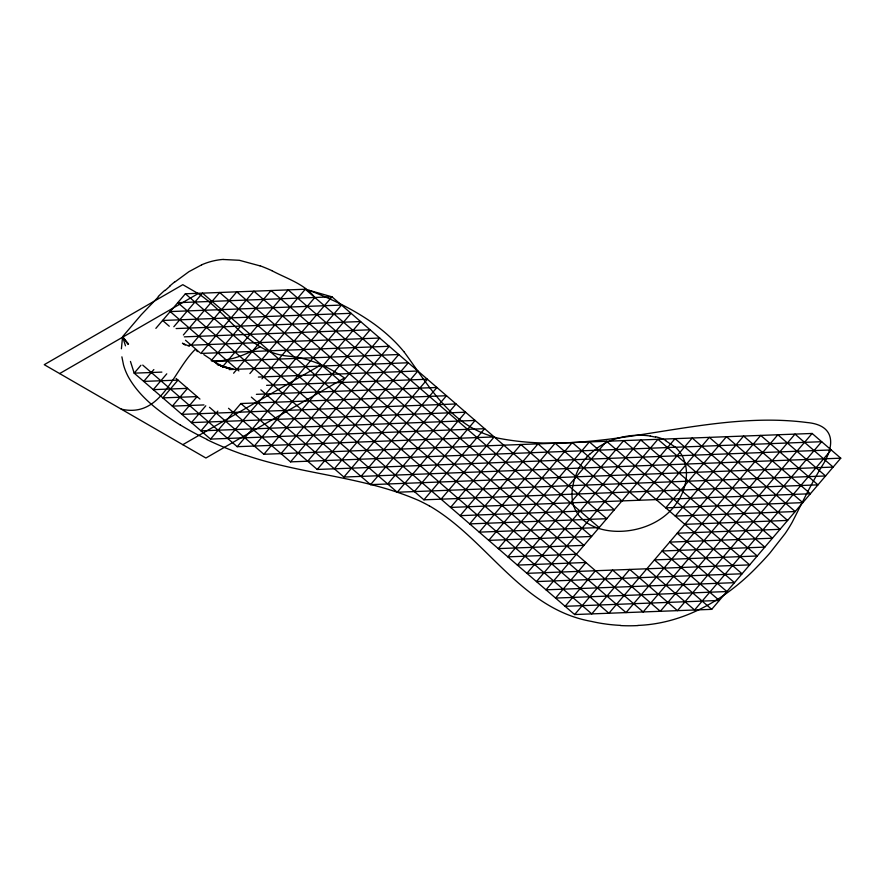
<?xml version="1.0" encoding="UTF-8"?>
<svg xmlns="http://www.w3.org/2000/svg" width="885" height="885" viewBox="0 0 885 885"><rect width="100%" height="100%" fill="white"/><g stroke="black" fill="none" stroke-linecap="round" stroke-linejoin="round"><path stroke-width="1.33" d="M121.4 348.778L122.584 336.687L141.246 314.761L158.548 296.718M682.623 492.027C688.408 478.63 688.198 461.539 678.231 450.144A46.131 31.141 2 0 0 675.366 447.113M579.177 467.568C543.832 540.348 648.904 549.939 677.932 500.943M155.86 328.368L185.374 293.787L305.303 289.24L331.975 296.829L599.156 527.582L479.227 532.139L555.127 443.219L621.923 500.91M140.936 365.262L134.188 373.16L210.53 439.093L484.648 428.683L423.926 499.815L185.374 293.787M173.836 326.731L202.51 293.145L574.642 614.544L711.706 609.345L840.75 458.187L812.12 433.462L263.874 454.27L209.491 407.299M153.857 369.554L143.735 381.402L177.996 380.108L162.818 397.885L197.078 396.591L181.901 414.368L456.029 403.969L387.707 483.984M183.372 334.973L219.646 292.492L591.777 613.891L629.733 569.442L677.434 610.639L821.667 441.703L290.545 461.87L228.529 408.295M166.767 373.835L153.271 389.643L187.543 388.349L172.354 406.126L203.993 404.932M191.226 345.194L236.771 291.84L608.913 613.25L760.724 435.42L817.972 484.858L423.926 499.815M211.161 360.682L271.042 290.534L643.174 611.944L794.995 434.115L833.161 467.081L370.572 484.637L260.843 389.865M222.389 366.954L288.167 289.893L583.967 545.359L498.31 548.611L589.399 441.914L742.072 573.779L536.476 581.578L657.931 439.314L772.428 538.213L669.635 542.118L726.884 591.556L555.559 598.061L585.925 562.495L517.393 565.095L623.659 440.619L757.25 555.99L654.457 559.895L711.706 609.345M205.785 405.817L191.448 422.61L465.565 412.211L397.243 492.226L177.785 302.681L331.975 296.829L261.971 378.824M233.618 373.216L305.303 289.24L591.567 536.476L488.763 540.37L572.263 442.566L639.058 500.257L692.192 438.02L787.617 520.424L684.813 524.329M217.854 411.094L200.983 430.851L475.112 420.441L414.379 491.573M249.902 373.547L314.85 297.482C304.418 283.875 286.707 278.598 271.905 270.699M210.53 439.093L240.886 403.527L446.483 395.728L370.572 484.637M227.655 438.44L341.522 305.071L170.197 311.575L238.895 370.915M142.739 365.096L237.202 446.682L351.068 313.312L162.608 320.47L169.278 326.233M254.338 446.029L360.604 321.554L176.104 328.556M263.874 454.27L370.151 329.795L184.323 336.853M281.01 453.629L379.687 338.037L188.593 345.294M290.545 461.87L389.234 346.278L200.773 353.436L253.906 291.187L626.038 612.597L777.86 434.767L825.572 475.975L397.243 492.226M307.681 461.218L398.77 354.52L214.27 361.522M240.886 403.527L317.228 469.459L408.317 362.762L229.082 369.565M334.353 468.807L417.853 371.003L258.387 377.054M251.34 397.111L343.9 477.048L427.4 379.245L266.617 385.34M361.036 476.395L436.936 387.486L256.385 394.334M441.051 499.173L494.195 436.924L237.202 446.682M503.731 445.166L450.598 507.415L810.383 493.753L743.588 436.062L675.277 516.088L795.206 511.541L709.327 437.367L656.194 499.605M595.461 570.736L565.106 606.302L719.295 600.45L662.046 551.001L764.839 547.107L640.795 439.967L526.929 573.336L749.661 564.884L606.535 441.272L507.846 556.853L576.378 554.253M574.642 614.544L612.597 570.084L660.31 611.292L812.12 433.462M586.622 457.257L589.653 454.138M164.964 290.623L169.876 286.231M174.544 282.26L188.892 271.695L201.691 264.825M596.567 448.43C610.174 438.761 627.211 434.369 643.804 435.354A40.688 23.961 6.9 0 1 650.265 436.051M59.649 373.57L198.207 293.577C228.961 313.755 249.094 353.358 289.329 356.212C309.396 358.281 328.092 366.49 344.464 378.017L205.906 458.021L44.25 364.686L182.808 284.682L198.207 293.577M182.808 444.679L321.377 364.686M259.792 346.909L255.511 349.276A150.87 87.106 -60 0 1 232.18 358.613L222.412 360.604L211.88 361.102M637.985 625.418C684.47 623.682 726.762 598.78 758.191 565.692A496.717 286.784 0 0 0 769.972 552.948L785.083 533.644A319.319 184.345 0 0 0 792.163 522.283C801.699 503.665 810.748 484.792 821.534 466.837C834.312 447.589 837.155 425.132 806.81 422.499C703.188 409.08 600.439 458.64 497.436 438.02A85.524 49.372 0 0 1 488.266 435.11C448.374 421.902 427.355 383.36 403.859 351.61M223.208 259.493L239.315 260.279L259.98 265.865M161.866 372.109L134.188 373.16L130.46 361.445M317.228 469.459L831.203 449.945L694.57 609.997L646.858 568.789M343.9 477.048L840.75 458.187M121.234 409.124C161.324 418.428 172.818 371.623 194.877 349.785A3.54 2.047 -60 0 1 196.061 349.763L197.366 351.599M650.265 436.073L655.553 437.135M222.212 366.478L233.109 369.045L220.365 365.682M220.42 365.715L228.208 368.282L217.013 364.354L227.246 368.027L221.239 365.804M245.886 455.255C302.382 474.648 363.879 476.395 418.87 500.556A149.145 86.122 0 0 1 429.258 505.866M309.285 290.413C331.919 299.075 354 309.639 373.769 323.755A246.218 142.153 0 0 1 403.826 351.622M189.302 346.3L182.432 343.225L185.186 345.05M665.487 440.641L675.31 447.135M223.451 366.711L214.159 361.832L216.67 363.215L203.804 354.597M429.313 505.833C487.192 539.253 521.143 608.847 591.313 621.381A111.532 64.439 0 0 0 601.955 623.471L607.21 624.224A100.746 58.067 0 0 0 620.562 625.385M180.252 425.021C160.141 412.355 139.786 397.697 128.104 376.435A153.625 88.688 0 0 1 123.513 364.885L121.887 356.854M185.507 340.249L199.822 352.606M176.093 378.459L199.944 399.058M125.482 345.814L122.584 336.687L128.546 343.999M122.584 336.687L127.96 344.409M655.73 436.759A36.893 23.231 5.9 0 1 665.808 440.354M589.83 454.248A100.514 70.015 17.1 0 1 596.778 448.584M579.21 467.59A110.293 77.836 19.9 0 1 586.711 457.313M682.744 492.06A106.565 74.185 8.9 0 1 678.142 501.021M158.293 296.42A306.387 291.231 -88.9 0 1 164.732 290.335M169.743 286.054A228.352 215.387 -84.7 0 1 174.422 282.094M201.68 264.803A72.769 68.897 -88.2 0 1 223.197 259.416M260.024 265.754A213.053 201.094 -63.9 0 1 271.916 270.666M638.008 625.562A96.067 55.655 0 0 1 620.529 625.573M245.731 455.41A287.149 165.993 0 0 1 206.758 439.546M206.99 439.391A303.975 175.341 0 0 1 180.341 424.977M520.867 444.524L460.145 515.656L614.334 509.804L538.003 443.872L469.681 523.898L606.745 518.687L520.867 444.524M675.067 438.672L546.012 589.819L734.473 582.673L677.224 533.224L780.028 529.318L675.067 438.672M726.463 436.714L665.73 507.846L802.795 502.647L726.463 436.714"/></g></svg>
